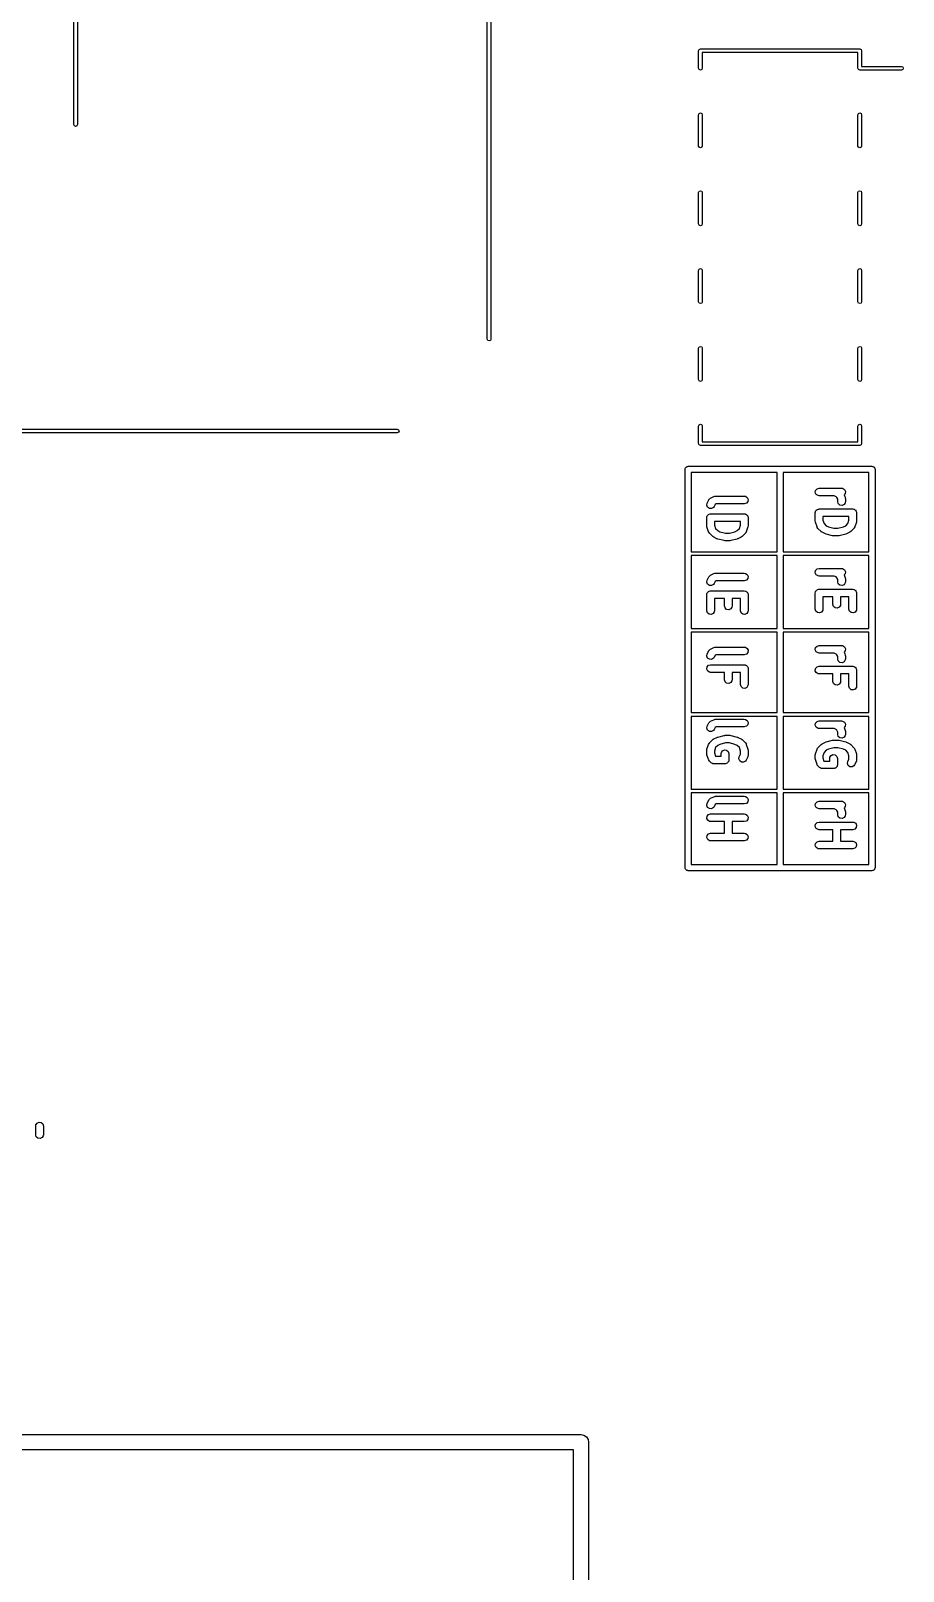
# Model space of a CAD drawing. Extents: x -3.77 to 3.77, y 0.07 to 7.77.
# Drawn here: x 0.375 to 1.497, y 3.26 to 5.239 of the extents above; entities that cross this region are included whole.
import ezdxf

# ---------------------------------------------------------------- set-up
doc = ezdxf.new("R2010")
doc.units = 0
doc.header["$MEASUREMENT"] = 0
doc.layers.add('BLACK', color=7, linetype='CONTINUOUS')

msp = doc.modelspace()

# ---------------------------------------------------------------- linework, layer by layer
at = {"layer": 'BLACK', "linetype": 'CONTINUOUS'}
for p, q in [((0.962205, 4.84252), (0.962205, 6.88976)), ((0.966929, 6.88976), (0.966929, 4.84252)), ((0.430709, 5.11811), (0.430709, 6.43701)), ((0.435433, 6.43701), (0.435433, 5.11811)), ((1.23386, 5.21299), (1.23455, 5.21466)), ((1.23386, 5.19055), (1.23386, 5.21299)), ((1.23455, 5.21466), (1.23622, 5.21535)), ((1.23622, 5.21535), (1.44094, 5.21535)), ((1.43858, 5.21063), (1.23858, 5.21063)), ((1.23858, 5.21063), (1.23858, 5.19055)), ((1.43858, 5.19055), (1.43858, 5.21063)), ((1.44094, 5.21535), (1.44262, 5.21466)), ((1.44262, 5.21466), (1.44331, 5.21299)), ((1.44331, 5.21299), (1.44331, 5.19291)), ((1.23455, 5.18888), (1.23386, 5.19055)), ((1.23622, 5.18819), (1.23455, 5.18888)), ((1.23789, 5.18888), (1.23622, 5.18819)), ((1.23858, 5.19055), (1.23789, 5.18888)), ((1.43927, 5.18888), (1.43858, 5.19055)), ((1.44094, 5.18819), (1.43927, 5.18888)), ((1.49449, 5.18819), (1.44094, 5.18819)), ((1.44331, 5.19291), (1.49449, 5.19291)), ((1.49449, 5.19291), (1.49616, 5.19222)), ((1.49616, 5.18888), (1.49449, 5.18819)), ((1.49616, 5.19222), (1.49685, 5.19055)), ((1.49685, 5.19055), (1.49616, 5.18888)), ((1.23386, 5.13071), (1.23455, 5.13238)), ((1.23386, 5.09055), (1.23386, 5.13071)), ((1.23455, 5.13238), (1.23622, 5.13307)), ((1.23622, 5.13307), (1.23789, 5.13238)), ((1.23789, 5.13238), (1.23858, 5.13071)), ((1.23858, 5.13071), (1.23858, 5.09055)), ((1.43858, 5.13071), (1.43927, 5.13238)), ((1.43858, 5.09055), (1.43858, 5.13071)), ((1.43927, 5.13238), (1.44094, 5.13307)), ((1.44094, 5.13307), (1.44262, 5.13238)), ((1.44262, 5.13238), (1.44331, 5.13071)), ((1.44331, 5.13071), (1.44331, 5.09055)), ((0.431401, 5.11644), (0.430709, 5.11811)), ((0.433071, 5.11575), (0.431401, 5.11644)), ((0.434741, 5.11644), (0.433071, 5.11575)), ((0.435433, 5.11811), (0.434741, 5.11644)), ((1.23455, 5.08888), (1.23386, 5.09055)), ((1.23622, 5.08819), (1.23455, 5.08888)), ((1.23789, 5.08888), (1.23622, 5.08819)), ((1.23858, 5.09055), (1.23789, 5.08888)), ((1.43927, 5.08888), (1.43858, 5.09055)), ((1.44094, 5.08819), (1.43927, 5.08888)), ((1.44262, 5.08888), (1.44094, 5.08819)), ((1.44331, 5.09055), (1.44262, 5.08888)), ((1.23386, 5.03071), (1.23455, 5.03238)), ((1.23386, 4.99055), (1.23386, 5.03071)), ((1.23455, 5.03238), (1.23622, 5.03307)), ((1.23622, 5.03307), (1.23789, 5.03238)), ((1.23789, 5.03238), (1.23858, 5.03071)), ((1.23858, 5.03071), (1.23858, 4.99055)), ((1.43858, 5.03071), (1.43927, 5.03238)), ((1.43858, 4.99055), (1.43858, 5.03071)), ((1.43927, 5.03238), (1.44094, 5.03307)), ((1.44094, 5.03307), (1.44262, 5.03238)), ((1.44262, 5.03238), (1.44331, 5.03071)), ((1.44331, 5.03071), (1.44331, 4.99055)), ((1.23455, 4.98888), (1.23386, 4.99055)), ((1.23622, 4.98819), (1.23455, 4.98888)), ((1.23789, 4.98888), (1.23622, 4.98819)), ((1.23858, 4.99055), (1.23789, 4.98888)), ((1.43927, 4.98888), (1.43858, 4.99055)), ((1.44094, 4.98819), (1.43927, 4.98888)), ((1.44262, 4.98888), (1.44094, 4.98819)), ((1.44331, 4.99055), (1.44262, 4.98888)), ((1.23386, 4.93071), (1.23455, 4.93238)), ((1.23386, 4.89055), (1.23386, 4.93071)), ((1.23455, 4.93238), (1.23622, 4.93307)), ((1.23622, 4.93307), (1.23789, 4.93238)), ((1.23789, 4.93238), (1.23858, 4.93071)), ((1.23858, 4.93071), (1.23858, 4.89055)), ((1.43858, 4.93071), (1.43927, 4.93238)), ((1.43858, 4.89055), (1.43858, 4.93071)), ((1.43927, 4.93238), (1.44094, 4.93307)), ((1.44094, 4.93307), (1.44262, 4.93238)), ((1.44262, 4.93238), (1.44331, 4.93071)), ((1.44331, 4.93071), (1.44331, 4.89055)), ((1.23455, 4.88888), (1.23386, 4.89055)), ((1.23622, 4.88819), (1.23455, 4.88888)), ((1.23789, 4.88888), (1.23622, 4.88819)), ((1.23858, 4.89055), (1.23789, 4.88888)), ((1.43927, 4.88888), (1.43858, 4.89055)), ((1.44094, 4.88819), (1.43927, 4.88888)), ((1.44262, 4.88888), (1.44094, 4.88819)), ((1.44331, 4.89055), (1.44262, 4.88888)), ((0.962897, 4.84085), (0.962205, 4.84252)), ((0.964567, 4.84016), (0.962897, 4.84085)), ((0.966237, 4.84085), (0.964567, 4.84016)), ((0.966929, 4.84252), (0.966237, 4.84085)), ((1.23386, 4.83071), (1.23455, 4.83238)), ((1.23386, 4.79055), (1.23386, 4.83071)), ((1.23455, 4.83238), (1.23622, 4.83307)), ((1.23622, 4.83307), (1.23789, 4.83238)), ((1.23789, 4.83238), (1.23858, 4.83071)), ((1.23858, 4.83071), (1.23858, 4.79055)), ((1.43858, 4.83071), (1.43927, 4.83238)), ((1.43858, 4.79055), (1.43858, 4.83071)), ((1.43927, 4.83238), (1.44094, 4.83307)), ((1.44094, 4.83307), (1.44262, 4.83238)), ((1.44262, 4.83238), (1.44331, 4.83071)), ((1.44331, 4.83071), (1.44331, 4.79055)), ((1.23455, 4.78888), (1.23386, 4.79055)), ((1.23858, 4.79055), (1.23789, 4.78888)), ((1.43927, 4.78888), (1.43858, 4.79055)), ((1.44331, 4.79055), (1.44262, 4.78888)), ((1.23622, 4.78819), (1.23455, 4.78888)), ((1.23789, 4.78888), (1.23622, 4.78819)), ((1.44094, 4.78819), (1.43927, 4.78888)), ((1.44262, 4.78888), (1.44094, 4.78819)), ((1.23386, 4.73071), (1.23455, 4.73238)), ((1.23386, 4.70827), (1.23386, 4.73071)), ((1.23455, 4.73238), (1.23622, 4.73307)), ((1.23622, 4.73307), (1.23789, 4.73238)), ((1.23789, 4.73238), (1.23858, 4.73071)), ((1.23858, 4.73071), (1.23858, 4.71063)), ((1.43858, 4.73071), (1.43927, 4.73238)), ((1.43858, 4.71063), (1.43858, 4.73071)), ((1.43927, 4.73238), (1.44094, 4.73307)), ((1.44094, 4.73307), (1.44262, 4.73238)), ((1.44262, 4.73238), (1.44331, 4.73071)), ((1.44331, 4.73071), (1.44331, 4.70827)), ((-0.846457, 4.72677), (0.846457, 4.72677)), ((0.846457, 4.72205), (-0.846457, 4.72205)), ((0.846457, 4.72677), (0.848127, 4.72608)), ((0.848127, 4.72274), (0.846457, 4.72205)), ((0.848127, 4.72608), (0.848819, 4.72441)), ((0.848819, 4.72441), (0.848127, 4.72274)), ((1.23858, 4.71063), (1.43858, 4.71063)), ((1.23455, 4.7066), (1.23386, 4.70827)), ((1.23622, 4.70591), (1.23455, 4.7066)), ((1.44094, 4.70591), (1.23622, 4.70591)), ((1.44262, 4.7066), (1.44094, 4.70591)), ((1.44331, 4.70827), (1.44262, 4.7066)), ((1.21654, 4.6752), (1.21673, 4.67579)), ((1.21654, 4.16339), (1.21654, 4.6752)), ((1.21673, 4.67641), (1.21709, 4.67692)), ((1.21673, 4.67579), (1.21673, 4.67641)), ((1.21709, 4.67692), (1.21729, 4.67751)), ((1.21729, 4.67751), (1.21779, 4.67788)), ((1.21779, 4.67788), (1.21816, 4.67838)), ((1.21816, 4.67838), (1.21875, 4.67857)), ((1.21875, 4.67857), (1.21926, 4.67894)), ((1.21926, 4.67894), (1.21988, 4.67894)), ((1.21988, 4.67894), (1.22047, 4.67913)), ((1.22047, 4.67913), (1.45669, 4.67913)), ((1.22441, 4.67126), (1.22441, 4.56929)), ((1.33465, 4.67126), (1.22441, 4.67126)), ((1.33465, 4.56929), (1.33465, 4.67126)), ((1.34252, 4.67126), (1.34252, 4.56929)), ((1.45276, 4.67126), (1.34252, 4.67126)), ((1.45276, 4.56929), (1.45276, 4.67126)), ((1.45669, 4.67913), (1.45729, 4.67894)), ((1.45729, 4.67894), (1.45791, 4.67894)), ((1.45791, 4.67894), (1.45841, 4.67857)), ((1.45841, 4.67857), (1.45901, 4.67838)), ((1.45901, 4.67838), (1.45937, 4.67788)), ((1.45937, 4.67788), (1.45988, 4.67751)), ((1.45988, 4.67751), (1.46007, 4.67692)), ((1.46007, 4.67692), (1.46044, 4.67641)), ((1.46044, 4.67641), (1.46044, 4.67579)), ((1.46044, 4.67579), (1.46063, 4.6752)), ((1.46063, 4.6752), (1.46063, 4.16339)), ((1.38606, 4.65028), (1.38872, 4.65106)), ((1.38872, 4.65106), (1.41759, 4.65106)), ((1.41759, 4.65106), (1.41898, 4.65086)), ((1.41898, 4.65086), (1.42131, 4.64935)), ((1.24437, 4.62911), (1.24487, 4.63184)), ((1.24487, 4.63184), (1.24693, 4.63597)), ((1.24693, 4.63597), (1.24707, 4.63617)), ((1.24707, 4.63617), (1.2471, 4.63628)), ((1.2471, 4.63628), (1.24723, 4.6364)), ((1.24723, 4.6364), (1.24773, 4.63712)), ((1.24773, 4.63712), (1.24849, 4.63757)), ((1.24849, 4.63757), (1.24913, 4.63817)), ((1.24913, 4.63817), (1.25325, 4.64023)), ((1.25325, 4.64023), (1.25459, 4.64067)), ((1.25459, 4.64067), (1.25503, 4.64062)), ((1.25662, 4.63091), (1.255, 4.6301)), ((1.25503, 4.64062), (1.25545, 4.64075)), ((1.25545, 4.64075), (1.29257, 4.64075)), ((1.29257, 4.63091), (1.25662, 4.63091)), ((1.29257, 4.64075), (1.29397, 4.64055)), ((1.29523, 4.63169), (1.29257, 4.63091)), ((1.29397, 4.64055), (1.2963, 4.63904)), ((1.29705, 4.63378), (1.29523, 4.63169)), ((1.2963, 4.63904), (1.29745, 4.63652)), ((1.29745, 4.63652), (1.29705, 4.63378)), ((1.38384, 4.64544), (1.38424, 4.64819)), ((1.38499, 4.64292), (1.38384, 4.64544)), ((1.38424, 4.64819), (1.38606, 4.65028)), ((1.38732, 4.64142), (1.38499, 4.64292)), ((1.38872, 4.64122), (1.38732, 4.64142)), ((1.40818, 4.64122), (1.38872, 4.64122)), ((1.41055, 4.64003), (1.40818, 4.64122)), ((1.41148, 4.6391), (1.41055, 4.64003)), ((1.41267, 4.63673), (1.41148, 4.6391)), ((1.41267, 4.63376), (1.41267, 4.63673)), ((1.41345, 4.63111), (1.41267, 4.63376)), ((1.41554, 4.62929), (1.41345, 4.63111)), ((1.42206, 4.64409), (1.42075, 4.64257)), ((1.42075, 4.64257), (1.42199, 4.64009)), ((1.42231, 4.63237), (1.4208, 4.63004)), ((1.42131, 4.64935), (1.42246, 4.64683)), ((1.42199, 4.64009), (1.42243, 4.63875)), ((1.42246, 4.64683), (1.42206, 4.64409)), ((1.42251, 4.63376), (1.42231, 4.63237)), ((1.42243, 4.63875), (1.42238, 4.63831)), ((1.42238, 4.63831), (1.42251, 4.63789)), ((1.42251, 4.63789), (1.42251, 4.63376)), ((1.24435, 4.61314), (1.24455, 4.61454)), ((1.24435, 4.60283), (1.24435, 4.61314)), ((1.24543, 4.62655), (1.24437, 4.62911)), ((1.24455, 4.61454), (1.24474, 4.61484)), ((1.24474, 4.61484), (1.24479, 4.61519)), ((1.24479, 4.61519), (1.24548, 4.61598)), ((1.24771, 4.62497), (1.24543, 4.62655)), ((1.24548, 4.61598), (1.24605, 4.61687)), ((1.24605, 4.61687), (1.24638, 4.61701)), ((1.24638, 4.61701), (1.24661, 4.61728)), ((1.24661, 4.61728), (1.24762, 4.61758)), ((1.24762, 4.61758), (1.24857, 4.61801)), ((1.25048, 4.62487), (1.24771, 4.62497)), ((1.24857, 4.61801), (1.24893, 4.61796)), ((1.24893, 4.61796), (1.24927, 4.61806)), ((1.24927, 4.61806), (1.29257, 4.61806)), ((1.25286, 4.62628), (1.25048, 4.62487)), ((1.25367, 4.62744), (1.25286, 4.62628)), ((1.255, 4.6301), (1.25367, 4.62744)), ((1.29257, 4.61806), (1.29397, 4.61786)), ((1.29397, 4.61786), (1.29427, 4.61767)), ((1.29427, 4.61767), (1.29462, 4.61762)), ((1.29462, 4.61762), (1.29542, 4.61693)), ((1.29542, 4.61693), (1.2963, 4.61636)), ((1.2963, 4.61636), (1.29645, 4.61603)), ((1.29645, 4.61603), (1.29672, 4.6158)), ((1.29672, 4.6158), (1.29701, 4.61479)), ((1.29701, 4.61479), (1.29745, 4.61384)), ((1.29745, 4.61384), (1.2974, 4.61348)), ((1.2974, 4.61348), (1.2975, 4.61314)), ((1.2975, 4.61314), (1.2975, 4.60283)), ((1.38379, 4.61933), (1.384, 4.62073)), ((1.38379, 4.60902), (1.38379, 4.61933)), ((1.384, 4.62073), (1.38419, 4.62103)), ((1.38419, 4.62103), (1.38424, 4.62138)), ((1.38424, 4.62138), (1.38493, 4.62217)), ((1.38493, 4.62217), (1.3855, 4.62305)), ((1.3855, 4.62305), (1.38582, 4.6232)), ((1.38582, 4.6232), (1.38606, 4.62347)), ((1.38606, 4.62347), (1.38707, 4.62377)), ((1.38707, 4.62377), (1.38802, 4.6242)), ((1.38802, 4.6242), (1.38837, 4.62415)), ((1.38837, 4.62415), (1.38872, 4.62425)), ((1.38872, 4.62425), (1.43202, 4.62425)), ((1.39364, 4.61441), (1.39364, 4.60982)), ((1.4271, 4.61441), (1.39364, 4.61441)), ((1.41828, 4.62889), (1.41554, 4.62929)), ((1.4208, 4.63004), (1.41828, 4.62889)), ((1.4271, 4.60982), (1.4271, 4.61441)), ((1.43202, 4.62425), (1.43342, 4.62405)), ((1.43342, 4.62405), (1.43372, 4.62385)), ((1.43372, 4.62385), (1.43407, 4.6238)), ((1.43407, 4.6238), (1.43487, 4.62311)), ((1.43487, 4.62311), (1.43575, 4.62254)), ((1.43575, 4.62254), (1.4359, 4.62222)), ((1.4359, 4.62222), (1.43616, 4.62199)), ((1.43616, 4.62199), (1.43646, 4.62098)), ((1.43646, 4.62098), (1.4369, 4.62002)), ((1.4369, 4.62002), (1.43684, 4.61967)), ((1.43684, 4.61967), (1.43694, 4.61933)), ((1.43694, 4.61933), (1.43694, 4.60902)), ((1.24437, 4.60275), (1.24435, 4.60283)), ((1.24435, 4.60266), (1.24437, 4.60275)), ((1.2446, 4.60127), (1.24435, 4.60266)), ((1.24666, 4.59509), (1.2446, 4.60127)), ((1.24691, 4.59473), (1.24666, 4.59509)), ((1.247, 4.5943), (1.24691, 4.59473)), ((1.24785, 4.59316), (1.247, 4.5943)), ((1.25197, 4.58904), (1.24785, 4.59316)), ((1.25419, 4.60822), (1.25419, 4.60363)), ((1.28765, 4.60822), (1.25419, 4.60822)), ((1.25419, 4.60363), (1.25563, 4.5993)), ((1.25563, 4.5993), (1.25837, 4.59656)), ((1.25837, 4.59656), (1.2613, 4.5951)), ((1.2613, 4.5951), (1.26843, 4.59332)), ((1.26843, 4.59332), (1.27341, 4.59332)), ((1.27341, 4.59332), (1.28055, 4.5951)), ((1.28055, 4.5951), (1.28347, 4.59656)), ((1.28347, 4.59656), (1.28621, 4.5993)), ((1.28621, 4.5993), (1.28765, 4.60363)), ((1.28765, 4.60363), (1.28765, 4.60822)), ((1.29399, 4.59316), (1.28987, 4.58904)), ((1.2942, 4.59355), (1.29399, 4.59316)), ((1.29455, 4.59383), (1.2942, 4.59355)), ((1.29518, 4.59509), (1.29455, 4.59383)), ((1.29724, 4.60127), (1.29518, 4.59509)), ((1.29725, 4.60136), (1.29724, 4.60127)), ((1.29729, 4.60143), (1.29725, 4.60136)), ((1.2975, 4.60283), (1.29729, 4.60143)), ((1.38382, 4.60893), (1.38379, 4.60902)), ((1.3838, 4.60885), (1.38382, 4.60893)), ((1.38405, 4.60746), (1.3838, 4.60885)), ((1.38611, 4.60127), (1.38405, 4.60746)), ((1.38636, 4.60091), (1.38611, 4.60127)), ((1.38645, 4.60048), (1.38636, 4.60091)), ((1.3873, 4.59935), (1.38645, 4.60048)), ((1.39142, 4.59523), (1.3873, 4.59935)), ((1.3915, 4.59519), (1.39142, 4.59523)), ((1.39154, 4.59511), (1.3915, 4.59519)), ((1.3927, 4.5943), (1.39154, 4.59511)), ((1.39683, 4.59224), (1.3927, 4.5943)), ((1.39364, 4.60982), (1.39508, 4.60549)), ((1.39508, 4.60549), (1.39782, 4.60275)), ((1.397, 4.59221), (1.39683, 4.59224)), ((1.39783, 4.59187), (1.397, 4.59221)), ((1.39782, 4.60275), (1.40074, 4.60129)), ((1.40608, 4.58981), (1.39783, 4.59187)), ((1.40074, 4.60129), (1.40788, 4.5995)), ((1.40788, 4.5995), (1.41286, 4.5995)), ((1.41286, 4.5995), (1.41999, 4.60129)), ((1.42291, 4.59187), (1.41466, 4.58981)), ((1.41999, 4.60129), (1.42292, 4.60275)), ((1.42306, 4.59196), (1.42291, 4.59187)), ((1.42292, 4.60275), (1.42566, 4.60549)), ((1.42391, 4.59224), (1.42306, 4.59196)), ((1.42804, 4.5943), (1.42391, 4.59224)), ((1.42566, 4.60549), (1.4271, 4.60982)), ((1.4281, 4.59436), (1.42804, 4.5943)), ((1.42818, 4.59438), (1.4281, 4.59436)), ((1.42932, 4.59523), (1.42818, 4.59438)), ((1.43344, 4.59935), (1.42932, 4.59523)), ((1.43365, 4.59974), (1.43344, 4.59935)), ((1.434, 4.60001), (1.43365, 4.59974)), ((1.43463, 4.60127), (1.434, 4.60001)), ((1.43669, 4.60746), (1.43463, 4.60127)), ((1.43674, 4.60762), (1.43669, 4.60755)), ((1.43669, 4.60755), (1.43669, 4.60746)), ((1.43694, 4.60902), (1.43674, 4.60762)), ((1.25205, 4.589), (1.25197, 4.58904)), ((1.25209, 4.58892), (1.25205, 4.589)), ((1.25325, 4.58812), (1.25209, 4.58892)), ((1.25738, 4.58606), (1.25325, 4.58812)), ((1.25755, 4.58602), (1.25738, 4.58606)), ((1.25838, 4.58568), (1.25755, 4.58602)), ((1.26663, 4.58362), (1.25838, 4.58568)), ((1.26677, 4.58363), (1.26663, 4.58362)), ((1.26783, 4.58347), (1.26677, 4.58363)), ((1.27401, 4.58347), (1.26783, 4.58347)), ((1.27415, 4.58351), (1.27401, 4.58347)), ((1.27521, 4.58362), (1.27415, 4.58351)), ((1.28346, 4.58568), (1.27521, 4.58362)), ((1.28361, 4.58577), (1.28346, 4.58568)), ((1.28446, 4.58606), (1.28361, 4.58577)), ((1.28859, 4.58812), (1.28446, 4.58606)), ((1.28865, 4.58818), (1.28859, 4.58812)), ((1.28874, 4.58819), (1.28865, 4.58818)), ((1.28987, 4.58904), (1.28874, 4.58819)), ((1.40622, 4.58981), (1.40608, 4.58981)), ((1.40728, 4.58966), (1.40622, 4.58981)), ((1.41346, 4.58966), (1.40728, 4.58966)), ((1.4136, 4.5897), (1.41346, 4.58966)), ((1.41466, 4.58981), (1.4136, 4.5897)), ((1.22441, 4.56929), (1.33465, 4.56929)), ((1.22441, 4.56457), (1.22441, 4.47087)), ((1.33465, 4.56457), (1.22441, 4.56457)), ((1.33465, 4.47087), (1.33465, 4.56457)), ((1.34252, 4.56929), (1.45276, 4.56929)), ((1.34252, 4.56457), (1.34252, 4.47087)), ((1.45276, 4.56457), (1.34252, 4.56457)), ((1.45276, 4.47087), (1.45276, 4.56457)), ((1.24437, 4.53013), (1.24487, 4.53285)), ((1.24487, 4.53285), (1.24693, 4.53698)), ((1.24693, 4.53698), (1.24707, 4.53719)), ((1.24707, 4.53719), (1.2471, 4.53729)), ((1.2471, 4.53729), (1.24723, 4.53742)), ((1.24723, 4.53742), (1.24773, 4.53814)), ((1.24773, 4.53814), (1.24849, 4.53858)), ((1.24849, 4.53858), (1.24913, 4.53918)), ((1.24913, 4.53918), (1.25325, 4.54124)), ((1.25325, 4.54124), (1.25459, 4.54168)), ((1.25459, 4.54168), (1.25503, 4.54164)), ((1.25662, 4.53192), (1.255, 4.53111)), ((1.25503, 4.54164), (1.25545, 4.54176)), ((1.25545, 4.54176), (1.29257, 4.54176)), ((1.29257, 4.53192), (1.25662, 4.53192)), ((1.29257, 4.54176), (1.29397, 4.54156)), ((1.29523, 4.5327), (1.29257, 4.53192)), ((1.29397, 4.54156), (1.2963, 4.54005)), ((1.29705, 4.53479), (1.29523, 4.5327)), ((1.2963, 4.54005), (1.29745, 4.53753)), ((1.29745, 4.53753), (1.29705, 4.53479)), ((1.38384, 4.54233), (1.38424, 4.54507)), ((1.38499, 4.53981), (1.38384, 4.54233)), ((1.38424, 4.54507), (1.38606, 4.54717)), ((1.38732, 4.53831), (1.38499, 4.53981)), ((1.38606, 4.54717), (1.38872, 4.54795)), ((1.38872, 4.5381), (1.38732, 4.53831)), ((1.38872, 4.54795), (1.41759, 4.54795)), ((1.40818, 4.5381), (1.38872, 4.5381)), ((1.41055, 4.53692), (1.40818, 4.5381)), ((1.41148, 4.53599), (1.41055, 4.53692)), ((1.41267, 4.53362), (1.41148, 4.53599)), ((1.41267, 4.53065), (1.41267, 4.53362)), ((1.41759, 4.54795), (1.41898, 4.54774)), ((1.41898, 4.54774), (1.42131, 4.54624)), ((1.42206, 4.54098), (1.42075, 4.53946)), ((1.42075, 4.53946), (1.42199, 4.53698)), ((1.42131, 4.54624), (1.42246, 4.54372)), ((1.42199, 4.53698), (1.42243, 4.53564)), ((1.42246, 4.54372), (1.42206, 4.54098)), ((1.42243, 4.53564), (1.42238, 4.5352)), ((1.42238, 4.5352), (1.42251, 4.53478)), ((1.42251, 4.53478), (1.42251, 4.53065)), ((1.24435, 4.51415), (1.24455, 4.51555)), ((1.24435, 4.49353), (1.24435, 4.51415)), ((1.24543, 4.52757), (1.24437, 4.53013)), ((1.24455, 4.51555), (1.24474, 4.51585)), ((1.24474, 4.51585), (1.24479, 4.5162)), ((1.24479, 4.5162), (1.24548, 4.517)), ((1.24771, 4.52598), (1.24543, 4.52757)), ((1.24548, 4.517), (1.24605, 4.51788)), ((1.24605, 4.51788), (1.24638, 4.51803)), ((1.24638, 4.51803), (1.24661, 4.5183)), ((1.24661, 4.5183), (1.24762, 4.51859)), ((1.24762, 4.51859), (1.24857, 4.51903)), ((1.25048, 4.52588), (1.24771, 4.52598)), ((1.24857, 4.51903), (1.24893, 4.51898)), ((1.24893, 4.51898), (1.24927, 4.51908)), ((1.24927, 4.51908), (1.29257, 4.51908)), ((1.25286, 4.52729), (1.25048, 4.52588)), ((1.25367, 4.52845), (1.25286, 4.52729)), ((1.255, 4.53111), (1.25367, 4.52845)), ((1.29257, 4.51908), (1.29397, 4.51887)), ((1.29397, 4.51887), (1.29427, 4.51868)), ((1.29427, 4.51868), (1.29462, 4.51863)), ((1.29462, 4.51863), (1.29542, 4.51794)), ((1.29542, 4.51794), (1.2963, 4.51737)), ((1.2963, 4.51737), (1.29645, 4.51705)), ((1.29645, 4.51705), (1.29672, 4.51681)), ((1.29672, 4.51681), (1.29701, 4.5158)), ((1.29701, 4.5158), (1.29745, 4.51485)), ((1.29745, 4.51485), (1.2974, 4.5145)), ((1.2974, 4.5145), (1.2975, 4.51415)), ((1.2975, 4.51415), (1.2975, 4.49353)), ((1.38379, 4.51622), (1.384, 4.51761)), ((1.38379, 4.49559), (1.38379, 4.51622)), ((1.384, 4.51761), (1.38419, 4.51791)), ((1.38419, 4.51791), (1.38424, 4.51827)), ((1.38424, 4.51827), (1.38493, 4.51906)), ((1.38493, 4.51906), (1.3855, 4.51994)), ((1.3855, 4.51994), (1.38582, 4.52009)), ((1.38582, 4.52009), (1.38606, 4.52036)), ((1.38606, 4.52036), (1.38707, 4.52065)), ((1.38707, 4.52065), (1.38802, 4.52109)), ((1.38802, 4.52109), (1.38837, 4.52104)), ((1.38837, 4.52104), (1.38872, 4.52114)), ((1.38872, 4.52114), (1.43202, 4.52114)), ((1.41345, 4.52799), (1.41267, 4.53065)), ((1.41554, 4.52618), (1.41345, 4.52799)), ((1.41828, 4.52578), (1.41554, 4.52618)), ((1.4208, 4.52693), (1.41828, 4.52578)), ((1.42231, 4.52925), (1.4208, 4.52693)), ((1.42251, 4.53065), (1.42231, 4.52925)), ((1.43202, 4.52114), (1.43342, 4.52094)), ((1.43342, 4.52094), (1.43372, 4.52074)), ((1.43372, 4.52074), (1.43407, 4.52069)), ((1.43407, 4.52069), (1.43487, 4.52)), ((1.43487, 4.52), (1.43575, 4.51943)), ((1.43575, 4.51943), (1.4359, 4.51911)), ((1.4359, 4.51911), (1.43616, 4.51888)), ((1.43616, 4.51888), (1.43646, 4.51787)), ((1.43646, 4.51787), (1.4369, 4.51691)), ((1.4369, 4.51691), (1.43684, 4.51656)), ((1.43684, 4.51656), (1.43694, 4.51622)), ((1.43694, 4.51622), (1.43694, 4.49559)), ((1.24513, 4.49087), (1.24435, 4.49353)), ((1.25419, 4.49353), (1.25399, 4.49213)), ((1.26703, 4.50923), (1.25419, 4.50923)), ((1.25419, 4.50923), (1.25419, 4.49353)), ((1.26703, 4.49972), (1.26703, 4.50923)), ((1.26781, 4.49706), (1.26703, 4.49972)), ((1.2699, 4.49524), (1.26781, 4.49706)), ((1.27265, 4.49485), (1.2699, 4.49524)), ((1.27517, 4.49599), (1.27265, 4.49485)), ((1.27667, 4.49832), (1.27517, 4.49599)), ((1.27687, 4.49972), (1.27667, 4.49832)), ((1.28765, 4.50923), (1.27687, 4.50923)), ((1.27687, 4.50923), (1.27687, 4.49972)), ((1.28765, 4.49353), (1.28765, 4.50923)), ((1.28843, 4.49087), (1.28765, 4.49353)), ((1.2975, 4.49353), (1.29729, 4.49213)), ((1.38457, 4.49294), (1.38379, 4.49559)), ((1.38667, 4.49112), (1.38457, 4.49294)), ((1.39343, 4.4942), (1.39193, 4.49187)), ((1.39364, 4.49559), (1.39343, 4.4942)), ((1.40648, 4.5113), (1.39364, 4.5113)), ((1.39364, 4.5113), (1.39364, 4.49559)), ((1.40648, 4.50178), (1.40648, 4.5113)), ((1.40726, 4.49912), (1.40648, 4.50178)), ((1.40935, 4.49731), (1.40726, 4.49912)), ((1.41209, 4.49691), (1.40935, 4.49731)), ((1.41462, 4.49806), (1.41209, 4.49691)), ((1.41612, 4.50038), (1.41462, 4.49806)), ((1.41632, 4.50178), (1.41612, 4.50038)), ((1.4271, 4.5113), (1.41632, 4.5113)), ((1.41632, 4.5113), (1.41632, 4.50178)), ((1.4271, 4.49559), (1.4271, 4.5113)), ((1.42788, 4.49294), (1.4271, 4.49559)), ((1.42997, 4.49112), (1.42788, 4.49294)), ((1.43674, 4.4942), (1.43524, 4.49187)), ((1.43694, 4.49559), (1.43674, 4.4942)), ((1.24722, 4.48906), (1.24513, 4.49087)), ((1.24996, 4.48866), (1.24722, 4.48906)), ((1.25248, 4.48981), (1.24996, 4.48866)), ((1.25399, 4.49213), (1.25248, 4.48981)), ((1.29053, 4.48906), (1.28843, 4.49087)), ((1.29327, 4.48866), (1.29053, 4.48906)), ((1.29579, 4.48981), (1.29327, 4.48866)), ((1.29729, 4.49213), (1.29579, 4.48981)), ((1.38941, 4.49072), (1.38667, 4.49112)), ((1.39193, 4.49187), (1.38941, 4.49072)), ((1.43272, 4.49072), (1.42997, 4.49112)), ((1.43524, 4.49187), (1.43272, 4.49072)), ((1.22441, 4.47087), (1.33465, 4.47087)), ((1.22441, 4.46614), (1.22441, 4.3626)), ((1.33465, 4.46614), (1.22441, 4.46614)), ((1.33465, 4.3626), (1.33465, 4.46614)), ((1.34252, 4.47087), (1.45276, 4.47087)), ((1.34252, 4.46614), (1.34252, 4.3626)), ((1.45276, 4.46614), (1.34252, 4.46614)), ((1.45276, 4.3626), (1.45276, 4.46614)), ((1.24437, 4.43526), (1.24487, 4.43799)), ((1.24543, 4.4327), (1.24437, 4.43526)), ((1.24487, 4.43799), (1.24693, 4.44211)), ((1.24693, 4.44211), (1.24707, 4.44232)), ((1.24707, 4.44232), (1.2471, 4.44243)), ((1.2471, 4.44243), (1.24723, 4.44255)), ((1.24723, 4.44255), (1.24773, 4.44327)), ((1.24773, 4.44327), (1.24849, 4.44372)), ((1.24849, 4.44372), (1.24913, 4.44432)), ((1.24913, 4.44432), (1.25325, 4.44638)), ((1.25367, 4.43359), (1.25286, 4.43243)), ((1.25325, 4.44638), (1.25459, 4.44682)), ((1.255, 4.43625), (1.25367, 4.43359)), ((1.25459, 4.44682), (1.25503, 4.44677)), ((1.25662, 4.43705), (1.255, 4.43625)), ((1.25503, 4.44677), (1.25545, 4.4469)), ((1.25545, 4.4469), (1.29257, 4.4469)), ((1.29257, 4.43705), (1.25662, 4.43705)), ((1.29257, 4.4469), (1.29397, 4.44669)), ((1.29523, 4.43783), (1.29257, 4.43705)), ((1.29397, 4.44669), (1.2963, 4.44519)), ((1.29705, 4.43993), (1.29523, 4.43783)), ((1.2963, 4.44519), (1.29745, 4.44267)), ((1.29745, 4.44267), (1.29705, 4.43993)), ((1.38384, 4.44334), (1.38424, 4.44609)), ((1.38499, 4.44082), (1.38384, 4.44334)), ((1.38424, 4.44609), (1.38606, 4.44818)), ((1.38732, 4.43932), (1.38499, 4.44082)), ((1.38606, 4.44818), (1.38872, 4.44896)), ((1.38872, 4.43912), (1.38732, 4.43932)), ((1.38872, 4.44896), (1.41759, 4.44896)), ((1.40818, 4.43912), (1.38872, 4.43912)), ((1.41055, 4.43793), (1.40818, 4.43912)), ((1.41148, 4.437), (1.41055, 4.43793)), ((1.41267, 4.43463), (1.41148, 4.437)), ((1.41267, 4.43166), (1.41267, 4.43463)), ((1.41759, 4.44896), (1.41898, 4.44876)), ((1.41898, 4.44876), (1.42131, 4.44725)), ((1.42206, 4.44199), (1.42075, 4.44047)), ((1.42075, 4.44047), (1.42199, 4.43799)), ((1.42131, 4.44725), (1.42246, 4.44473)), ((1.42199, 4.43799), (1.42243, 4.43665)), ((1.42246, 4.44473), (1.42206, 4.44199)), ((1.42243, 4.43665), (1.42238, 4.43621)), ((1.42238, 4.43621), (1.42251, 4.43579)), ((1.42251, 4.43579), (1.42251, 4.43166)), ((1.24439, 4.4186), (1.24479, 4.42134)), ((1.24554, 4.41608), (1.24439, 4.4186)), ((1.24479, 4.42134), (1.24661, 4.42343)), ((1.24771, 4.43112), (1.24543, 4.4327)), ((1.24787, 4.41457), (1.24554, 4.41608)), ((1.24661, 4.42343), (1.24927, 4.42421)), ((1.25048, 4.43102), (1.24771, 4.43112)), ((1.24927, 4.41437), (1.24787, 4.41457)), ((1.24927, 4.42421), (1.29257, 4.42421)), ((1.26703, 4.41437), (1.24927, 4.41437)), ((1.25286, 4.43243), (1.25048, 4.43102)), ((1.26703, 4.40486), (1.26703, 4.41437)), ((1.28765, 4.41437), (1.27687, 4.41437)), ((1.27687, 4.41437), (1.27687, 4.40486)), ((1.28765, 4.39867), (1.28765, 4.41437)), ((1.29257, 4.42421), (1.29397, 4.42401)), ((1.29397, 4.42401), (1.29427, 4.42382)), ((1.29427, 4.42382), (1.29462, 4.42377)), ((1.29462, 4.42377), (1.29542, 4.42308)), ((1.29542, 4.42308), (1.2963, 4.42251)), ((1.2963, 4.42251), (1.29645, 4.42218)), ((1.29645, 4.42218), (1.29672, 4.42195)), ((1.29672, 4.42195), (1.29701, 4.42094)), ((1.29701, 4.42094), (1.29745, 4.41998)), ((1.29745, 4.41998), (1.2974, 4.41963)), ((1.2974, 4.41963), (1.2975, 4.41929)), ((1.2975, 4.41929), (1.2975, 4.39867)), ((1.38384, 4.41654), (1.38424, 4.41928)), ((1.38499, 4.41401), (1.38384, 4.41654)), ((1.38424, 4.41928), (1.38606, 4.42137)), ((1.38732, 4.41251), (1.38499, 4.41401)), ((1.38606, 4.42137), (1.38872, 4.42215)), ((1.38872, 4.42215), (1.43202, 4.42215)), ((1.41345, 4.42901), (1.41267, 4.43166)), ((1.41554, 4.42719), (1.41345, 4.42901)), ((1.41828, 4.42679), (1.41554, 4.42719)), ((1.4208, 4.42794), (1.41828, 4.42679)), ((1.42231, 4.43027), (1.4208, 4.42794)), ((1.42251, 4.43166), (1.42231, 4.43027)), ((1.43202, 4.42215), (1.43342, 4.42195)), ((1.43342, 4.42195), (1.43372, 4.42175)), ((1.43372, 4.42175), (1.43407, 4.4217)), ((1.43407, 4.4217), (1.43487, 4.42101)), ((1.43487, 4.42101), (1.43575, 4.42044)), ((1.43575, 4.42044), (1.4359, 4.42012)), ((1.4359, 4.42012), (1.43616, 4.41989)), ((1.43616, 4.41989), (1.43646, 4.41888)), ((1.43646, 4.41888), (1.4369, 4.41792)), ((1.4369, 4.41792), (1.43684, 4.41757)), ((1.43684, 4.41757), (1.43694, 4.41723)), ((1.43694, 4.41723), (1.43694, 4.39661)), ((1.26781, 4.4022), (1.26703, 4.40486)), ((1.2699, 4.40038), (1.26781, 4.4022)), ((1.27265, 4.39998), (1.2699, 4.40038)), ((1.27517, 4.40113), (1.27265, 4.39998)), ((1.27667, 4.40346), (1.27517, 4.40113)), ((1.27687, 4.40486), (1.27667, 4.40346)), ((1.28843, 4.39601), (1.28765, 4.39867)), ((1.29053, 4.39419), (1.28843, 4.39601)), ((1.29327, 4.3938), (1.29053, 4.39419)), ((1.29579, 4.39494), (1.29327, 4.3938)), ((1.29729, 4.39727), (1.29579, 4.39494)), ((1.2975, 4.39867), (1.29729, 4.39727)), ((1.38872, 4.41231), (1.38732, 4.41251)), ((1.40648, 4.41231), (1.38872, 4.41231)), ((1.40648, 4.40279), (1.40648, 4.41231)), ((1.40726, 4.40013), (1.40648, 4.40279)), ((1.40935, 4.39832), (1.40726, 4.40013)), ((1.41209, 4.39792), (1.40935, 4.39832)), ((1.41462, 4.39907), (1.41209, 4.39792)), ((1.41612, 4.4014), (1.41462, 4.39907)), ((1.41632, 4.40279), (1.41612, 4.4014)), ((1.4271, 4.41231), (1.41632, 4.41231)), ((1.41632, 4.41231), (1.41632, 4.40279)), ((1.4271, 4.39661), (1.4271, 4.41231)), ((1.42788, 4.39395), (1.4271, 4.39661)), ((1.42997, 4.39213), (1.42788, 4.39395)), ((1.43674, 4.39521), (1.43524, 4.39288)), ((1.43694, 4.39661), (1.43674, 4.39521)), ((1.43272, 4.39173), (1.42997, 4.39213)), ((1.43524, 4.39288), (1.43272, 4.39173)), ((1.22441, 4.3626), (1.33465, 4.3626)), ((1.22441, 4.35787), (1.22441, 4.26417)), ((1.33465, 4.35787), (1.22441, 4.35787)), ((1.25325, 4.35358), (1.25459, 4.35402)), ((1.25459, 4.35402), (1.25503, 4.35397)), ((1.25503, 4.35397), (1.25545, 4.3541)), ((1.25545, 4.3541), (1.29257, 4.3541)), ((1.29257, 4.3541), (1.29397, 4.35389)), ((1.29397, 4.35389), (1.2963, 4.35239)), ((1.33465, 4.26417), (1.33465, 4.35787)), ((1.34252, 4.3626), (1.45276, 4.3626)), ((1.34252, 4.35787), (1.34252, 4.26417)), ((1.45276, 4.35787), (1.34252, 4.35787)), ((1.45276, 4.26417), (1.45276, 4.35787)), ((1.24437, 4.34246), (1.24487, 4.34519)), ((1.24543, 4.3399), (1.24437, 4.34246)), ((1.24487, 4.34519), (1.24693, 4.34931)), ((1.24771, 4.33832), (1.24543, 4.3399)), ((1.24693, 4.34931), (1.24707, 4.34952)), ((1.24707, 4.34952), (1.2471, 4.34963)), ((1.2471, 4.34963), (1.24723, 4.34975)), ((1.24723, 4.34975), (1.24773, 4.35047)), ((1.25048, 4.33822), (1.24771, 4.33832)), ((1.24773, 4.35047), (1.24849, 4.35092)), ((1.24849, 4.35092), (1.24913, 4.35151)), ((1.24913, 4.35151), (1.25325, 4.35358)), ((1.25286, 4.33963), (1.25048, 4.33822)), ((1.25367, 4.34079), (1.25286, 4.33963)), ((1.255, 4.34344), (1.25367, 4.34079)), ((1.25662, 4.34425), (1.255, 4.34344)), ((1.29257, 4.34425), (1.25662, 4.34425)), ((1.29523, 4.34503), (1.29257, 4.34425)), ((1.29705, 4.34713), (1.29523, 4.34503)), ((1.2963, 4.35239), (1.29745, 4.34987)), ((1.29745, 4.34987), (1.29705, 4.34713)), ((1.38384, 4.34642), (1.38424, 4.34916)), ((1.38499, 4.3439), (1.38384, 4.34642)), ((1.38424, 4.34916), (1.38606, 4.35125)), ((1.38732, 4.34239), (1.38499, 4.3439)), ((1.38606, 4.35125), (1.38872, 4.35203)), ((1.38872, 4.34219), (1.38732, 4.34239)), ((1.38872, 4.35203), (1.41759, 4.35203)), ((1.40818, 4.34219), (1.38872, 4.34219)), ((1.41055, 4.34101), (1.40818, 4.34219)), ((1.41148, 4.34007), (1.41055, 4.34101)), ((1.41267, 4.3377), (1.41148, 4.34007)), ((1.41267, 4.33474), (1.41267, 4.3377)), ((1.41345, 4.33208), (1.41267, 4.33474)), ((1.41759, 4.35203), (1.41898, 4.35183)), ((1.41898, 4.35183), (1.42131, 4.35033)), ((1.42206, 4.34506), (1.42075, 4.34355)), ((1.42075, 4.34355), (1.42199, 4.34106)), ((1.42131, 4.35033), (1.42246, 4.34781)), ((1.42199, 4.34106), (1.42243, 4.33972)), ((1.42246, 4.34781), (1.42206, 4.34506)), ((1.42251, 4.33474), (1.42231, 4.33334)), ((1.42243, 4.33972), (1.42238, 4.33929)), ((1.42238, 4.33929), (1.42251, 4.33886)), ((1.42251, 4.33886), (1.42251, 4.33474)), ((1.24435, 4.31412), (1.24455, 4.31551)), ((1.24455, 4.31551), (1.2446, 4.31559)), ((1.2446, 4.31567), (1.24666, 4.32186)), ((1.2446, 4.31559), (1.2446, 4.31567)), ((1.24666, 4.32186), (1.24729, 4.32312)), ((1.24729, 4.32312), (1.24764, 4.3234)), ((1.24764, 4.3234), (1.24785, 4.32378)), ((1.24785, 4.32378), (1.25197, 4.32791)), ((1.25197, 4.32791), (1.25311, 4.32875)), ((1.25311, 4.32875), (1.25319, 4.32877)), ((1.25319, 4.32877), (1.25325, 4.32883)), ((1.25325, 4.32883), (1.25738, 4.33089)), ((1.25563, 4.31765), (1.25419, 4.31332)), ((1.25837, 4.32038), (1.25563, 4.31765)), ((1.25738, 4.33089), (1.25823, 4.33117)), ((1.25823, 4.33117), (1.25838, 4.33126)), ((1.2613, 4.32185), (1.25837, 4.32038)), ((1.25838, 4.33126), (1.26663, 4.33333)), ((1.26843, 4.32363), (1.2613, 4.32185)), ((1.26461, 4.31372), (1.26713, 4.31486)), ((1.26663, 4.33333), (1.26769, 4.33343)), ((1.26713, 4.31486), (1.26988, 4.31447)), ((1.26769, 4.33343), (1.26783, 4.33347)), ((1.26783, 4.33347), (1.27401, 4.33347)), ((1.27341, 4.32363), (1.26843, 4.32363)), ((1.26988, 4.31447), (1.27197, 4.31265)), ((1.28055, 4.32185), (1.27341, 4.32363)), ((1.27401, 4.33347), (1.27507, 4.33332)), ((1.27507, 4.33332), (1.27521, 4.33333)), ((1.27521, 4.33333), (1.28346, 4.33126)), ((1.28347, 4.32038), (1.28055, 4.32185)), ((1.28346, 4.33126), (1.28429, 4.33092)), ((1.28621, 4.31765), (1.28347, 4.32038)), ((1.28429, 4.33092), (1.28446, 4.33089)), ((1.28446, 4.33089), (1.28859, 4.32883)), ((1.28765, 4.31332), (1.28621, 4.31765)), ((1.28859, 4.32883), (1.28975, 4.32802)), ((1.28975, 4.32802), (1.28979, 4.32795)), ((1.28979, 4.32795), (1.28987, 4.32791)), ((1.28987, 4.32791), (1.29399, 4.32378)), ((1.29399, 4.32378), (1.29484, 4.32265)), ((1.29484, 4.32265), (1.29493, 4.32222)), ((1.29493, 4.32222), (1.29518, 4.32186)), ((1.29518, 4.32186), (1.29724, 4.31567)), ((1.29724, 4.31567), (1.29749, 4.31428)), ((1.29749, 4.31428), (1.29747, 4.3142)), ((1.29747, 4.3142), (1.2975, 4.31412)), ((1.38405, 4.30949), (1.38611, 4.31567)), ((1.38611, 4.31567), (1.38674, 4.31694)), ((1.38674, 4.31694), (1.38709, 4.31721)), ((1.38709, 4.31721), (1.3873, 4.3176)), ((1.3873, 4.3176), (1.39142, 4.32172)), ((1.39142, 4.32172), (1.39255, 4.32257)), ((1.39255, 4.32257), (1.39264, 4.32258)), ((1.39264, 4.32258), (1.3927, 4.32264)), ((1.3927, 4.32264), (1.39683, 4.32471)), ((1.39782, 4.3142), (1.39508, 4.31146)), ((1.39683, 4.32471), (1.39768, 4.32499)), ((1.39768, 4.32499), (1.39783, 4.32508)), ((1.40074, 4.31566), (1.39782, 4.3142)), ((1.39783, 4.32508), (1.40608, 4.32714)), ((1.40788, 4.31744), (1.40074, 4.31566)), ((1.40608, 4.32714), (1.40714, 4.32725)), ((1.40714, 4.32725), (1.40728, 4.32729)), ((1.40728, 4.32729), (1.41346, 4.32729)), ((1.41286, 4.31744), (1.40788, 4.31744)), ((1.41999, 4.31566), (1.41286, 4.31744)), ((1.41554, 4.33026), (1.41345, 4.33208)), ((1.41346, 4.32729), (1.41452, 4.32713)), ((1.41452, 4.32713), (1.41466, 4.32714)), ((1.41466, 4.32714), (1.42291, 4.32508)), ((1.41828, 4.32987), (1.41554, 4.33026)), ((1.4208, 4.33101), (1.41828, 4.32987)), ((1.42292, 4.3142), (1.41999, 4.31566)), ((1.42231, 4.33334), (1.4208, 4.33101)), ((1.42291, 4.32508), (1.42374, 4.32474)), ((1.42566, 4.31146), (1.42292, 4.3142)), ((1.42374, 4.32474), (1.42391, 4.32471)), ((1.42391, 4.32471), (1.42804, 4.32264)), ((1.42804, 4.32264), (1.4292, 4.32184)), ((1.4292, 4.32184), (1.42924, 4.32176)), ((1.42924, 4.32176), (1.42932, 4.32172)), ((1.42932, 4.32172), (1.43344, 4.3176)), ((1.43344, 4.3176), (1.43429, 4.31647)), ((1.43429, 4.31647), (1.43438, 4.31603)), ((1.43438, 4.31603), (1.43463, 4.31567)), ((1.43463, 4.31567), (1.43669, 4.30949)), ((1.24435, 4.30999), (1.24435, 4.31412)), ((1.24437, 4.30991), (1.24435, 4.30999)), ((1.24435, 4.30983), (1.24437, 4.30991)), ((1.2446, 4.30844), (1.24435, 4.30983)), ((1.24666, 4.30225), (1.2446, 4.30844)), ((1.24691, 4.30189), (1.24666, 4.30225)), ((1.247, 4.30146), (1.24691, 4.30189)), ((1.24785, 4.30033), (1.247, 4.30146)), ((1.24991, 4.29826), (1.24785, 4.30033)), ((1.25098, 4.29768), (1.24991, 4.29826)), ((1.25199, 4.29702), (1.25098, 4.29768)), ((1.25225, 4.29699), (1.25199, 4.29702)), ((1.25234, 4.29694), (1.25225, 4.29699)), ((1.25252, 4.29695), (1.25234, 4.29694)), ((1.25339, 4.29682), (1.25252, 4.29695)), ((1.26783, 4.29682), (1.25339, 4.29682)), ((1.25419, 4.31332), (1.25419, 4.31079)), ((1.25419, 4.31079), (1.25556, 4.30666)), ((1.25556, 4.30666), (1.26291, 4.30666)), ((1.26291, 4.30999), (1.26311, 4.31139)), ((1.26291, 4.30666), (1.26291, 4.30999)), ((1.26311, 4.31139), (1.26461, 4.31372)), ((1.26817, 4.29692), (1.26783, 4.29682)), ((1.26852, 4.29687), (1.26817, 4.29692)), ((1.26948, 4.29731), (1.26852, 4.29687)), ((1.27049, 4.2976), (1.26948, 4.29731)), ((1.27072, 4.29787), (1.27049, 4.2976)), ((1.27104, 4.29802), (1.27072, 4.29787)), ((1.27161, 4.2989), (1.27104, 4.29802)), ((1.2723, 4.29969), (1.27161, 4.2989)), ((1.27197, 4.31265), (1.27275, 4.30999)), ((1.27235, 4.30005), (1.2723, 4.29969)), ((1.27255, 4.30035), (1.27235, 4.30005)), ((1.27275, 4.30174), (1.27255, 4.30035)), ((1.27275, 4.30999), (1.27275, 4.30174)), ((1.28562, 4.30328), (1.28611, 4.30601)), ((1.28668, 4.30072), (1.28562, 4.30328)), ((1.28611, 4.30601), (1.28765, 4.30909)), ((1.28895, 4.29914), (1.28668, 4.30072)), ((1.28765, 4.30909), (1.28765, 4.31332)), ((1.29172, 4.29904), (1.28895, 4.29914)), ((1.29411, 4.30045), (1.29172, 4.29904)), ((1.29491, 4.3016), (1.29411, 4.30045)), ((1.29698, 4.30573), (1.29491, 4.3016)), ((1.29705, 4.30616), (1.29698, 4.30573)), ((1.29729, 4.30653), (1.29705, 4.30616)), ((1.2975, 4.30793), (1.29729, 4.30653)), ((1.2975, 4.31412), (1.2975, 4.30793)), ((1.38379, 4.30793), (1.384, 4.30933)), ((1.38379, 4.30381), (1.38379, 4.30793)), ((1.38382, 4.30372), (1.38379, 4.30381)), ((1.3838, 4.30364), (1.38382, 4.30372)), ((1.38405, 4.30225), (1.3838, 4.30364)), ((1.384, 4.30933), (1.38404, 4.3094)), ((1.38404, 4.3094), (1.38405, 4.30949)), ((1.38611, 4.29606), (1.38405, 4.30225)), ((1.38636, 4.2957), (1.38611, 4.29606)), ((1.38645, 4.29527), (1.38636, 4.2957)), ((1.3873, 4.29414), (1.38645, 4.29527)), ((1.39508, 4.31146), (1.39364, 4.30713)), ((1.39364, 4.30713), (1.39364, 4.3046)), ((1.39364, 4.3046), (1.39501, 4.30048)), ((1.39501, 4.30048), (1.40235, 4.30048)), ((1.40235, 4.30381), (1.40256, 4.3052)), ((1.40235, 4.30048), (1.40235, 4.30381)), ((1.40256, 4.3052), (1.40406, 4.30753)), ((1.40406, 4.30753), (1.40658, 4.30868)), ((1.40658, 4.30868), (1.40932, 4.30828)), ((1.40932, 4.30828), (1.41142, 4.30646)), ((1.41142, 4.30646), (1.4122, 4.30381)), ((1.4122, 4.29556), (1.41199, 4.29416)), ((1.4122, 4.30381), (1.4122, 4.29556)), ((1.42507, 4.29709), (1.42556, 4.29982)), ((1.42613, 4.29453), (1.42507, 4.29709)), ((1.42556, 4.29982), (1.4271, 4.30291)), ((1.4271, 4.30713), (1.42566, 4.31146)), ((1.4284, 4.29295), (1.42613, 4.29453)), ((1.4271, 4.30291), (1.4271, 4.30713)), ((1.43436, 4.29542), (1.43356, 4.29426)), ((1.43642, 4.29954), (1.43436, 4.29542)), ((1.4365, 4.29998), (1.43642, 4.29954)), ((1.43674, 4.30035), (1.4365, 4.29998)), ((1.43669, 4.30949), (1.43694, 4.3081)), ((1.43694, 4.30174), (1.43674, 4.30035)), ((1.43694, 4.3081), (1.43692, 4.30801)), ((1.43692, 4.30801), (1.43694, 4.30793)), ((1.43694, 4.30793), (1.43694, 4.30174)), ((1.38936, 4.29208), (1.3873, 4.29414)), ((1.39042, 4.2915), (1.38936, 4.29208)), ((1.39144, 4.29084), (1.39042, 4.2915)), ((1.39169, 4.2908), (1.39144, 4.29084)), ((1.39179, 4.29075), (1.39169, 4.2908)), ((1.39197, 4.29076), (1.39179, 4.29075)), ((1.39284, 4.29064), (1.39197, 4.29076)), ((1.40728, 4.29064), (1.39284, 4.29064)), ((1.40762, 4.29074), (1.40728, 4.29064)), ((1.40797, 4.29068), (1.40762, 4.29074)), ((1.40893, 4.29112), (1.40797, 4.29068)), ((1.40993, 4.29142), (1.40893, 4.29112)), ((1.41017, 4.29168), (1.40993, 4.29142)), ((1.41049, 4.29183), (1.41017, 4.29168)), ((1.41106, 4.29271), (1.41049, 4.29183)), ((1.41175, 4.29351), (1.41106, 4.29271)), ((1.4118, 4.29386), (1.41175, 4.29351)), ((1.41199, 4.29416), (1.4118, 4.29386)), ((1.43117, 4.29285), (1.4284, 4.29295)), ((1.43356, 4.29426), (1.43117, 4.29285)), ((1.22441, 4.26417), (1.33465, 4.26417)), ((1.22441, 4.25945), (1.22441, 4.16732)), ((1.33465, 4.25945), (1.22441, 4.25945)), ((1.25325, 4.25459), (1.25459, 4.25503)), ((1.25459, 4.25503), (1.25503, 4.25498)), ((1.25503, 4.25498), (1.25545, 4.25511)), ((1.25545, 4.25511), (1.29257, 4.25511)), ((1.29257, 4.25511), (1.29397, 4.25491)), ((1.29397, 4.25491), (1.2963, 4.2534)), ((1.33465, 4.16732), (1.33465, 4.25945)), ((1.34252, 4.26417), (1.45276, 4.26417)), ((1.34252, 4.25945), (1.34252, 4.16732)), ((1.45276, 4.25945), (1.34252, 4.25945)), ((1.45276, 4.16732), (1.45276, 4.25945)), ((1.24437, 4.24347), (1.24487, 4.2462)), ((1.24543, 4.24091), (1.24437, 4.24347)), ((1.24487, 4.2462), (1.24693, 4.25033)), ((1.24771, 4.23933), (1.24543, 4.24091)), ((1.24693, 4.25033), (1.24707, 4.25053)), ((1.24707, 4.25053), (1.2471, 4.25064)), ((1.2471, 4.25064), (1.24723, 4.25076)), ((1.24723, 4.25076), (1.24773, 4.25149)), ((1.25048, 4.23923), (1.24771, 4.23933)), ((1.24773, 4.25149), (1.24849, 4.25193)), ((1.24849, 4.25193), (1.24913, 4.25253)), ((1.24913, 4.25253), (1.25325, 4.25459)), ((1.25286, 4.24064), (1.25048, 4.23923)), ((1.25367, 4.2418), (1.25286, 4.24064)), ((1.255, 4.24446), (1.25367, 4.2418)), ((1.25662, 4.24527), (1.255, 4.24446)), ((1.29257, 4.24527), (1.25662, 4.24527)), ((1.29523, 4.24605), (1.29257, 4.24527)), ((1.29705, 4.24814), (1.29523, 4.24605)), ((1.2963, 4.2534), (1.29745, 4.25088)), ((1.29745, 4.25088), (1.29705, 4.24814)), ((1.38384, 4.24331), (1.38424, 4.24605)), ((1.38499, 4.24079), (1.38384, 4.24331)), ((1.38424, 4.24605), (1.38606, 4.24814)), ((1.38732, 4.23928), (1.38499, 4.24079)), ((1.38606, 4.24814), (1.38872, 4.24892)), ((1.38872, 4.23908), (1.38732, 4.23928)), ((1.38872, 4.24892), (1.41759, 4.24892)), ((1.40818, 4.23908), (1.38872, 4.23908)), ((1.41055, 4.23789), (1.40818, 4.23908)), ((1.41148, 4.23696), (1.41055, 4.23789)), ((1.41267, 4.23459), (1.41148, 4.23696)), ((1.41759, 4.24892), (1.41898, 4.24872)), ((1.41898, 4.24872), (1.42131, 4.24722)), ((1.42206, 4.24195), (1.42075, 4.24044)), ((1.42075, 4.24044), (1.42199, 4.23795)), ((1.42131, 4.24722), (1.42246, 4.24469)), ((1.42199, 4.23795), (1.42243, 4.23661)), ((1.42246, 4.24469), (1.42206, 4.24195)), ((1.42243, 4.23661), (1.42238, 4.23617)), ((1.42238, 4.23617), (1.42251, 4.23575)), ((1.42251, 4.23575), (1.42251, 4.23163)), ((1.24439, 4.22681), (1.24479, 4.22955)), ((1.24554, 4.22429), (1.24439, 4.22681)), ((1.24479, 4.22955), (1.24661, 4.23164)), ((1.24787, 4.22278), (1.24554, 4.22429)), ((1.24661, 4.23164), (1.24927, 4.23242)), ((1.24927, 4.22258), (1.24787, 4.22278)), ((1.24927, 4.23242), (1.29257, 4.23242)), ((1.26703, 4.22258), (1.24927, 4.22258)), ((1.26703, 4.20768), (1.26703, 4.22258)), ((1.29257, 4.22258), (1.27687, 4.22258)), ((1.27687, 4.22258), (1.27687, 4.20768)), ((1.29257, 4.23242), (1.29397, 4.23222)), ((1.29523, 4.22336), (1.29257, 4.22258)), ((1.29397, 4.23222), (1.2963, 4.23072)), ((1.29705, 4.22545), (1.29523, 4.22336)), ((1.2963, 4.23072), (1.29745, 4.2282)), ((1.29745, 4.2282), (1.29705, 4.22545)), ((1.38384, 4.2165), (1.38424, 4.21924)), ((1.38499, 4.21398), (1.38384, 4.2165)), ((1.38424, 4.21924), (1.38606, 4.22133)), ((1.38606, 4.22133), (1.38872, 4.22211)), ((1.38872, 4.22211), (1.43202, 4.22211)), ((1.41267, 4.23163), (1.41267, 4.23459)), ((1.41345, 4.22897), (1.41267, 4.23163)), ((1.41554, 4.22715), (1.41345, 4.22897)), ((1.41828, 4.22676), (1.41554, 4.22715)), ((1.4208, 4.2279), (1.41828, 4.22676)), ((1.42231, 4.23023), (1.4208, 4.2279)), ((1.42251, 4.23163), (1.42231, 4.23023)), ((1.43202, 4.22211), (1.43342, 4.22191)), ((1.43342, 4.22191), (1.43575, 4.22041)), ((1.43575, 4.22041), (1.4369, 4.21789)), ((1.4369, 4.21789), (1.4365, 4.21514)), ((1.24439, 4.20206), (1.24479, 4.2048)), ((1.24554, 4.19954), (1.24439, 4.20206)), ((1.24479, 4.2048), (1.24661, 4.2069)), ((1.24787, 4.19804), (1.24554, 4.19954)), ((1.24661, 4.2069), (1.24927, 4.20768)), ((1.24927, 4.19783), (1.24787, 4.19804)), ((1.24927, 4.20768), (1.26703, 4.20768)), ((1.29257, 4.19783), (1.24927, 4.19783)), ((1.27687, 4.20768), (1.29257, 4.20768)), ((1.29257, 4.20768), (1.29397, 4.20747)), ((1.29523, 4.19861), (1.29257, 4.19783)), ((1.29397, 4.20747), (1.2963, 4.20597)), ((1.29705, 4.20071), (1.29523, 4.19861)), ((1.2963, 4.20597), (1.29745, 4.20345)), ((1.29745, 4.20345), (1.29705, 4.20071)), ((1.38424, 4.19449), (1.38606, 4.19659)), ((1.38732, 4.21247), (1.38499, 4.21398)), ((1.38606, 4.19659), (1.38872, 4.19737)), ((1.38872, 4.21227), (1.38732, 4.21247)), ((1.40648, 4.21227), (1.38872, 4.21227)), ((1.38872, 4.19737), (1.40648, 4.19737)), ((1.40648, 4.19737), (1.40648, 4.21227)), ((1.43202, 4.21227), (1.41632, 4.21227)), ((1.41632, 4.21227), (1.41632, 4.19737)), ((1.41632, 4.19737), (1.43202, 4.19737)), ((1.43468, 4.21305), (1.43202, 4.21227)), ((1.43202, 4.19737), (1.43342, 4.19716)), ((1.43342, 4.19716), (1.43575, 4.19566)), ((1.4365, 4.21514), (1.43468, 4.21305)), ((1.43575, 4.19566), (1.4369, 4.19314)), ((1.38384, 4.19175), (1.38424, 4.19449)), ((1.38499, 4.18923), (1.38384, 4.19175)), ((1.38732, 4.18773), (1.38499, 4.18923)), ((1.38872, 4.18752), (1.38732, 4.18773)), ((1.43202, 4.18752), (1.38872, 4.18752)), ((1.43468, 4.1883), (1.43202, 4.18752)), ((1.4365, 4.1904), (1.43468, 4.1883)), ((1.4369, 4.19314), (1.4365, 4.1904)), ((1.21673, 4.16279), (1.21654, 4.16339)), ((1.21673, 4.16217), (1.21673, 4.16279)), ((1.21709, 4.16166), (1.21673, 4.16217)), ((1.21729, 4.16107), (1.21709, 4.16166)), ((1.21779, 4.16071), (1.21729, 4.16107)), ((1.21816, 4.1602), (1.21779, 4.16071)), ((1.21875, 4.16001), (1.21816, 4.1602)), ((1.21926, 4.15964), (1.21875, 4.16001)), ((1.21988, 4.15964), (1.21926, 4.15964)), ((1.22047, 4.15945), (1.21988, 4.15964)), ((1.45669, 4.15945), (1.22047, 4.15945)), ((1.22441, 4.16732), (1.33465, 4.16732)), ((1.34252, 4.16732), (1.45276, 4.16732)), ((1.45729, 4.15964), (1.45669, 4.15945)), ((1.45791, 4.15964), (1.45729, 4.15964)), ((1.45841, 4.16001), (1.45791, 4.15964)), ((1.45901, 4.1602), (1.45841, 4.16001)), ((1.45937, 4.16071), (1.45901, 4.1602)), ((1.45988, 4.16107), (1.45937, 4.16071)), ((1.46007, 4.16166), (1.45988, 4.16107)), ((1.46044, 4.16217), (1.46007, 4.16166)), ((1.46063, 4.16339), (1.46044, 4.16279)), ((1.46044, 4.16279), (1.46044, 4.16217)), ((0.381749, 3.83155), (0.381952, 3.83295)), ((0.381749, 3.8203), (0.381749, 3.83155)), ((0.382529, 3.81765), (0.381749, 3.8203)), ((0.381952, 3.83295), (0.383455, 3.83528)), ((0.383455, 3.83528), (0.385977, 3.83642)), ((0.385977, 3.83642), (0.388719, 3.83603)), ((0.388719, 3.83603), (0.390812, 3.83421)), ((0.390812, 3.83421), (0.391592, 3.83155)), ((0.391592, 3.8203), (0.391389, 3.81891)), ((0.391592, 3.83155), (0.391592, 3.8203)), ((0.384622, 3.81583), (0.382529, 3.81765)), ((0.387364, 3.81543), (0.384622, 3.81583)), ((0.389886, 3.81658), (0.387364, 3.81543)), ((0.391389, 3.81891), (0.389886, 3.81658)), ((-1.08268, 3.43504), (1.08268, 3.43504)), ((1.08268, 3.43504), (1.08644, 3.43429)), ((1.08644, 3.43429), (1.08964, 3.43216)), ((1.08964, 3.43216), (1.09177, 3.42896)), ((1.09177, 3.42896), (1.09252, 3.4252)), ((1.09252, 3.4252), (1.09252, 0.07874)), ((1.07283, 3.41535), (0.009843, 3.41535)), ((1.07283, 0.088583), (1.07283, 3.41535))]:
    msp.add_line(p, q, dxfattribs=at)

doc.saveas('drawing.dxf')
